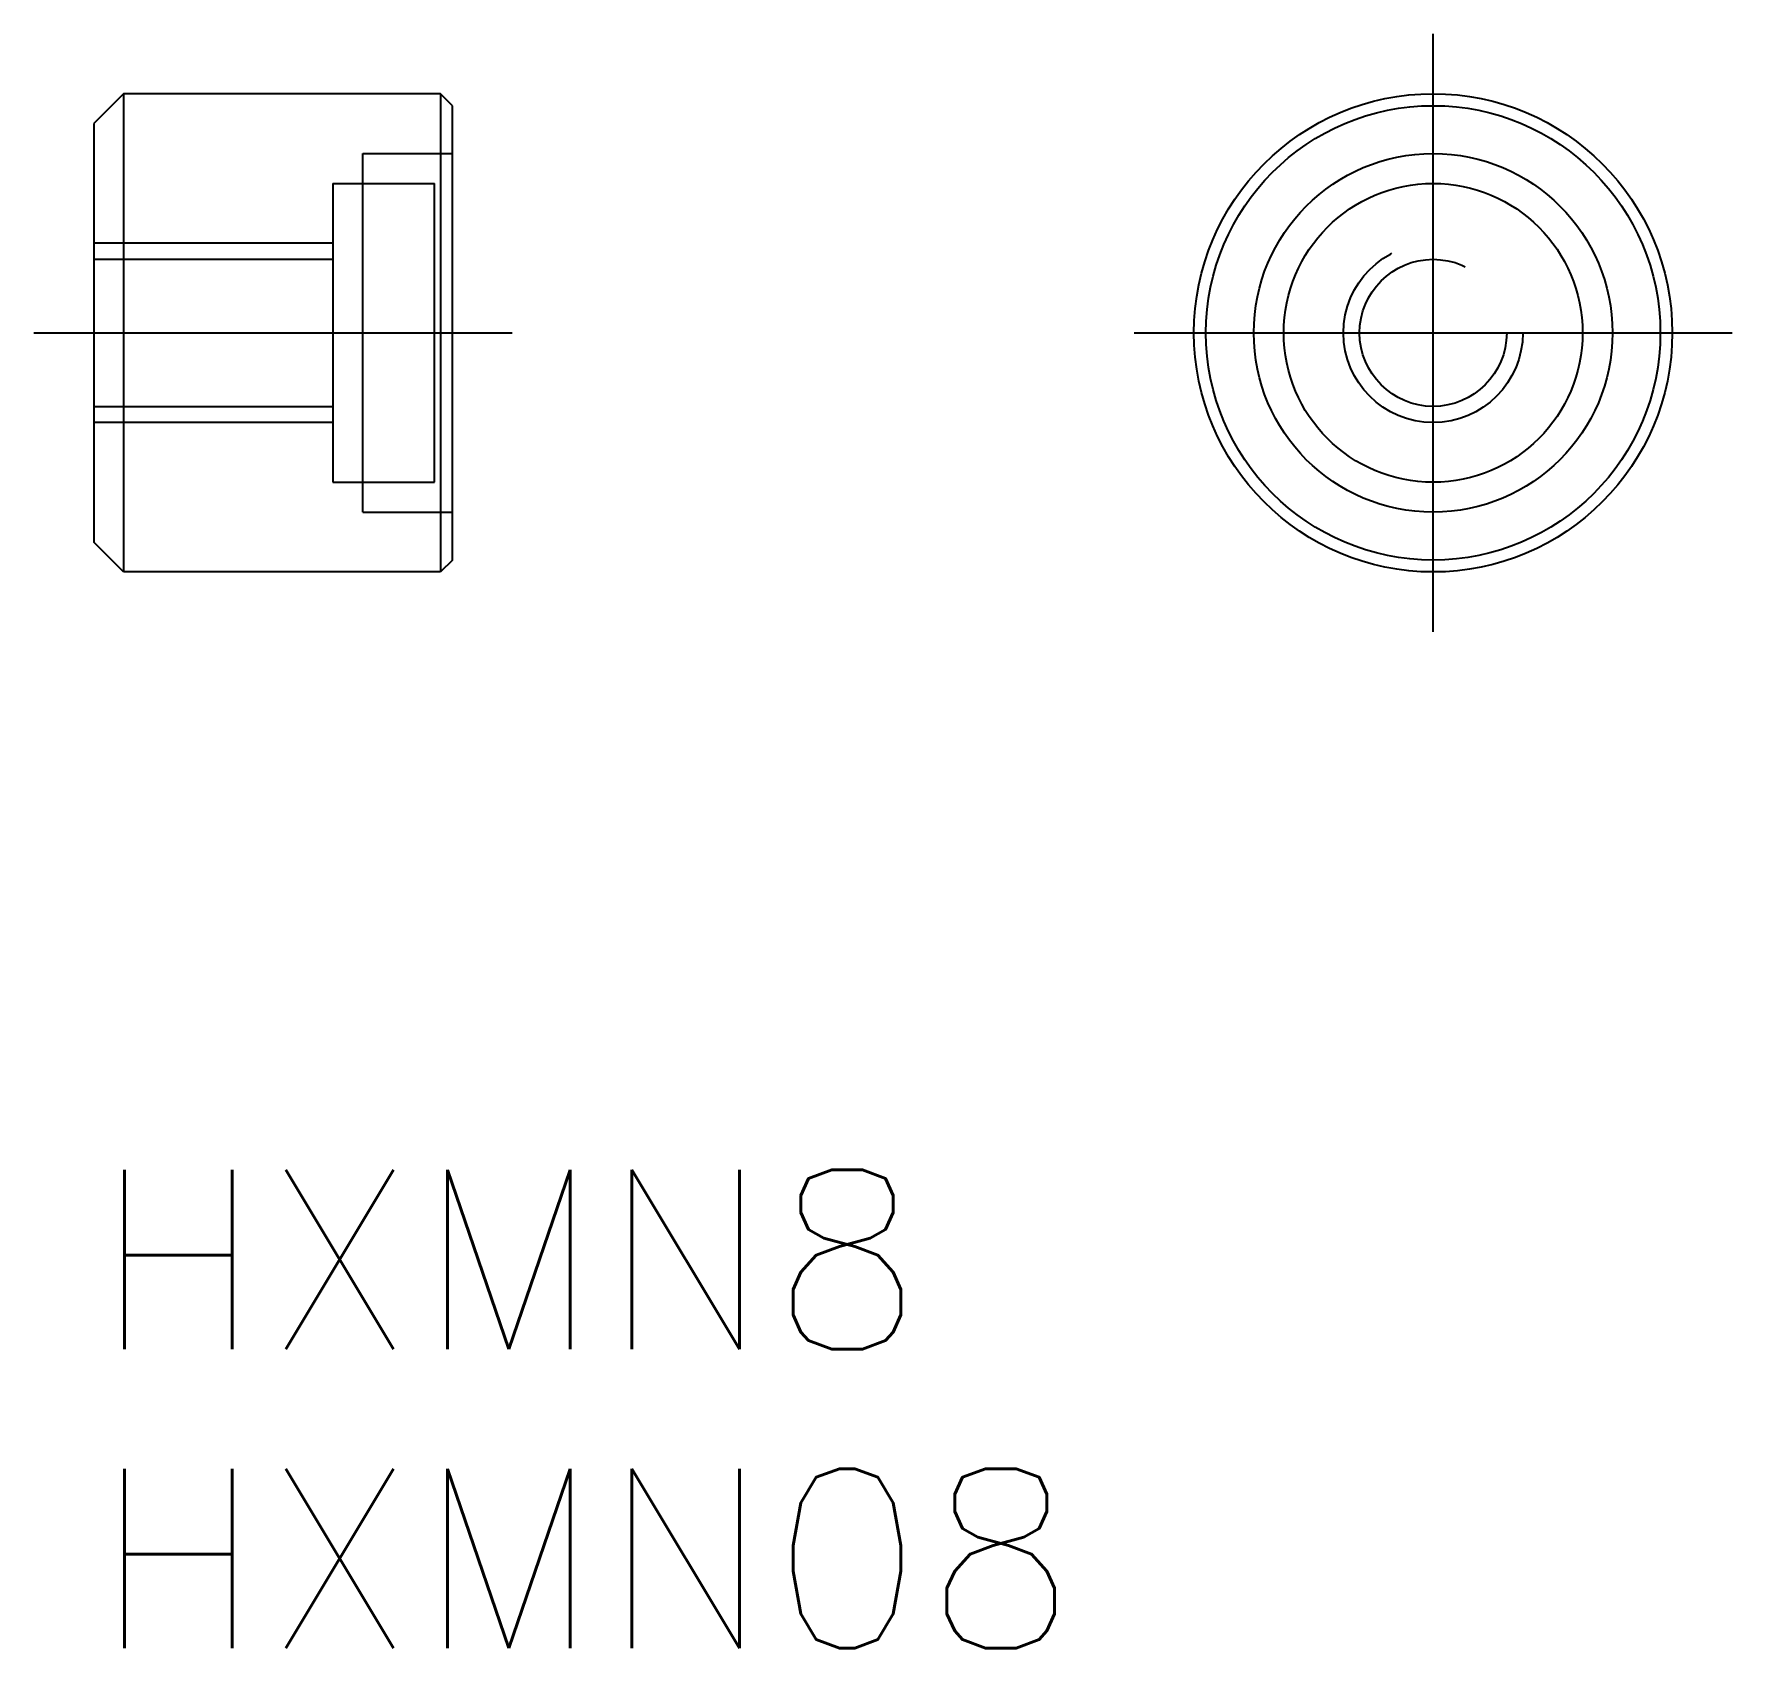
# Model space of a CAD drawing. Extents: x -1 to 27.4, y -8 to 19.
import ezdxf

# ---------------------------------------------------------------- set-up
doc = ezdxf.new("R2010")
doc.units = 0
doc.header["$LTSCALE"] = 0.5
doc.linetypes.add('CENTER', pattern=[50.8, 31.75, -6.35, 6.35, -6.35])
doc.linetypes.add('DASHED', pattern=[19.05, 12.7, -6.35])
for name, color, linetype in [('MSM_CENTER', 1, 'CENTER'), ('MSM_CONTINUOUS', 7, 'CONTINUOUS'), ('MSM_DASHED', 4, 'DASHED'), ('MSM_PART_NUMBER', 7, 'CONTINUOUS')]:
    doc.layers.add(name, color=color, linetype=linetype)
doc.styles.get("Standard").update_dxf_attribs({"font": 'txt.shx', "height": 1, "bigfont": 'bigfont.shx'})

# ---------------------------------------------------------------- blocks, each defined once
blk = doc.blocks.new('*U17')
at = {"layer": 'MSM_PART_NUMBER'}
blk.add_text('HXMN8', height=3, dxfattribs=at).set_placement((0, -3))
blk = doc.blocks.new('*U18')
at = {"layer": 'MSM_PART_NUMBER'}
blk.add_text('HXMN08', height=3, dxfattribs=at).set_placement((0, -8))

msp = doc.modelspace()

# ---------------------------------------------------------------- linework, layer by layer
at = {"layer": 'MSM_CENTER'}
for p, q in [((22.403, 9), (22.403, 19)), ((-1, 14), (7, 14)), ((17.403, 14), (27.403, 14))]:
    msp.add_line(p, q, dxfattribs=at)
at = {"layer": 'MSM_CONTINUOUS'}
for p, q in [((0.5, 18), (0, 17.5)), ((5.8, 18), (0.5, 18)), ((0.5, 18), (0.5, 10)), ((6, 17.8), (5.8, 18)), ((5.8, 18), (5.8, 10)), ((6, 10.2), (6, 17.8)), ((0, 17.5), (0, 10.5)), ((0.5, 10), (0, 10.5)), ((5.8, 10), (0.5, 10)), ((6, 10.2), (5.8, 10))]:
    msp.add_line(p, q, dxfattribs=at)
for radius in [4, 3.8, 3, 2.5]:
    msp.add_circle((22.403, 14), radius, dxfattribs=at)
at = {"layer": 'MSM_DASHED'}
for p, q in [((4.5, 11), (4.5, 17)), ((4.5, 17), (6, 17)), ((4, 16.5), (4, 11.5)), ((4, 16.5), (5.7, 16.5)), ((5.7, 11.5), (5.7, 16.5)), ((4, 15.5), (0, 15.5)), ((0, 15.23), (4, 15.23)), ((0, 12.77), (4, 12.77)), ((4, 12.5), (0, 12.5)), ((4, 11.5), (5.7, 11.5)), ((4.5, 11), (6, 11))]:
    msp.add_line(p, q, dxfattribs=at)
for radius in [1.5, 1.23]:
    msp.add_circle((22.403, 14), radius, dxfattribs=at)

# ---------------------------------------------------------------- block references
at = {"layer": 'MSM_CONTINUOUS'}
for name in ['*U17', '*U18']:
    msp.add_blockref(name, (0, 0), dxfattribs=at)

doc.saveas('drawing.dxf')
